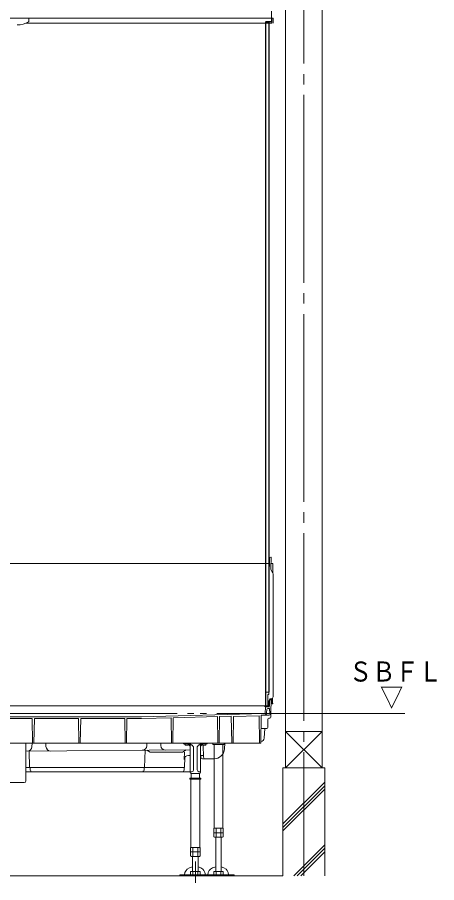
# Model space of a CAD drawing. Units: millimetres on the paper. Extents: x -305 to 305, y -152 to 152.
# Drawn here: x -97 to -56.9, y 14.9 to 97.8 of the extents above; entities that cross this region are included whole.
import ezdxf
from ezdxf.enums import TextEntityAlignment as Align

# ---------------------------------------------------------------- set-up
doc = ezdxf.new("R2010")
doc.units = ezdxf.units.MM
doc.linetypes.add('LONG_CHAIN', pattern=[21, 18, -1, 1, -1])
doc.linetypes.add('LONG_DOUBLE_CHAIN', pattern=[21.8, 18, -1, 0.6, -0.6, 0.6, -1])
doc.layers.add('0-1_VIEW0001', color=7, linetype='Continuous', lineweight=9)
doc.styles.add('ＭＳ ゴシック', font='')
doc.styles.get('ＭＳ ゴシック').set_extended_font_data('MS Gothic')

msp = doc.modelspace()

# ---------------------------------------------------------------- linework, layer by layer
at = {"layer": '0-1_VIEW0001'}
for p, q in [((-71.342, 111.391), (-71.342, 25.891)), ((-67.842, 111.391), (-67.842, 25.891)), ((-72.692, 97.758), (-72.692, 98.425)), ((-72.525, 97.758), (-127.325, 97.758)), ((-127.168, 97.758), (-72.658, 97.758)), ((-72.658, 97.258), (-96.231, 97.258)), ((-95.925, 97.461), (-95.925, 97.758)), ((-73.258, 97.358), (-73.258, 31.891)), ((-73.242, 97.401), (-72.725, 97.401)), ((-73.242, 97.401), (-72.725, 97.401)), ((-73.235, 97.358), (-73.235, 31.891)), ((-73.192, 97.425), (-72.725, 97.425)), ((-73.192, 97.425), (-72.725, 97.425)), ((-73.158, 97.401), (-73.158, 97.341)), ((-73.158, 97.341), (-72.958, 97.341)), ((-72.958, 97.341), (-72.958, 32.925)), ((-72.918, 97.401), (-72.918, 33.158)), ((-72.682, 97.758), (-72.682, 97.468)), ((-72.658, 97.758), (-72.658, 97.468)), ((-72.658, 97.758), (-72.658, 97.258)), ((-72.525, 97.758), (-72.525, 97.258)), ((-72.881, 45.261), (-72.868, 45.993)), ((-72.77, 46.091), (-72.745, 46.091)), ((-72.756, 45.009), (-72.737, 46.091)), ((-72.745, 46.091), (-72.737, 46.091)), ((-126.808, 45.491), (-73.025, 45.491)), ((-72.877, 45.491), (-72.918, 45.491)), ((-72.719, 44.85), (-72.571, 44.563)), ((-72.714, 45.494), (-72.56, 45.491)), ((-72.576, 44.574), (-72.56, 45.491)), ((-72.533, 32.695), (-72.533, 44.41)), ((-73.235, 33.158), (-72.958, 33.158)), ((-72.958, 32.925), (-73.042, 32.925)), ((-73.042, 32.925), (-73.042, 31.848)), ((-72.958, 33.158), (-72.918, 33.158)), ((-72.883, 31.818), (-72.883, 32.426)), ((-72.717, 32.492), (-72.858, 32.493)), ((-72.697, 32.528), (-72.785, 32.526)), ((-72.733, 32.425), (-72.769, 32.425)), ((-72.733, 32.425), (-72.756, 31.158)), ((-72.7, 32.475), (-72.7, 32.159)), ((-72.6, 32.561), (-72.6, 32.206)), ((-126.808, 31.825), (-73.025, 31.825)), ((-73.382, 31.825), (-73.267, 31.758)), ((-73.27, 31.694), (-73.292, 31.181)), ((-72.878, 31.758), (-73.267, 31.758)), ((-73.192, 31.848), (-73.042, 31.848)), ((-73.192, 31.848), (-73.025, 31.848)), ((-72.883, 31.818), (-73.169, 31.823)), ((-72.939, 31.591), (-73.045, 31.591)), ((-73.042, 31.848), (-73.025, 31.848)), ((-72.982, 32.325), (-72.958, 32.325)), ((-72.982, 32.325), (-72.982, 31.891)), ((-72.967, 31.741), (-72.957, 31.741)), ((-72.958, 32.325), (-72.958, 31.891)), ((-72.863, 31.158), (-72.872, 31.526)), ((-72.695, 32.148), (-72.589, 32.041)), ((-72.6, 32.202), (-72.561, 32.057)), ((-82.306, 30.696), (-85.133, 30.614)), ((-82.306, 30.696), (-82.263, 28.258)), ((-82.094, 30.702), (-82.137, 28.258)), ((-77.875, 30.826), (-82.094, 30.702)), ((-77.875, 30.826), (-77.83, 28.258)), ((-77.659, 30.832), (-77.703, 28.258)), ((-76.542, 30.865), (-77.659, 30.832)), ((-76.542, 30.865), (-76.497, 28.258)), ((-76.325, 30.821), (-76.37, 28.258)), ((-73.886, 30.893), (-76.325, 30.821)), ((-73.886, 30.893), (-73.84, 28.258)), ((-73.667, 30.941), (-73.714, 28.258)), ((-73.392, 30.941), (-73.667, 30.941)), ((-73.417, 31.112), (-73.417, 31.085)), ((-73.417, 31.085), (-73.39, 31.086)), ((-72.919, 30.958), (-73.306, 30.958)), ((-73.159, 31.165), (-73.145, 31.496)), ((-72.756, 31.158), (-72.863, 31.158)), ((-72.821, 31.041), (-72.8, 31.158)), ((-72.763, 30.756), (-72.756, 31.158)), ((-95.605, 30.614), (-99.829, 30.614)), ((-95.605, 30.614), (-95.563, 28.258)), ((-95.396, 30.614), (-95.437, 28.258)), ((-91.171, 30.614), (-95.396, 30.614)), ((-91.171, 30.614), (-91.13, 28.258)), ((-90.962, 30.614), (-91.003, 28.258)), ((-86.738, 30.614), (-90.962, 30.614)), ((-86.738, 30.614), (-86.697, 28.258)), ((-86.529, 30.614), (-86.57, 28.258)), ((-85.133, 30.614), (-86.529, 30.614)), ((-73.047, 29.756), (-73.033, 30.56)), ((-72.863, 30.658), (-72.933, 30.658)), ((-73.147, 29.658), (-73.689, 29.658)), ((-73.336, 29.658), (-73.383, 28.745)), ((-67.842, 29.391), (-71.342, 25.891)), ((-71.342, 29.391), (-67.842, 25.891)), ((-67.842, 29.391), (-71.341, 29.391)), ((-73.714, 28.258), (-126.153, 28.258)), ((-96.2, 28.258), (-96.2, 24.65)), ((-95.63, 27.918), (-95.621, 28.258)), ((-94.288, 27.938), (-94.295, 28.258)), ((-84.627, 28.01), (-84.621, 28.258)), ((-83.29, 28.03), (-83.295, 28.258)), ((-81.123, 28.191), (-81.123, 28.258)), ((-78.843, 28.191), (-78.843, 28.258)), ((-77.172, 28.258), (-77.2, 27.706)), ((-96.2, 27.488), (-80.49, 27.619)), ((-95.901, 27.491), (-95.86, 25.925)), ((-84.797, 27.583), (-84.84, 25.925)), ((-80.85, 27.616), (-81.222, 27.401)), ((-81.123, 28.191), (-80.54, 28.191)), ((-81.034, 27.411), (-81.052, 26.702)), ((-80.987, 28.134), (-80.992, 28.191)), ((-80.505, 28.009), (-80.648, 28.153)), ((-80.647, 28.134), (-80.642, 28.191)), ((-80.49, 25.475), (-80.49, 28.141)), ((-80.365, 28.091), (-80.49, 28.091)), ((-80.423, 28.091), (-80.423, 28.141)), ((-80.186, 27.954), (-80.294, 28.062)), ((-80.157, 25.691), (-80.157, 27.883)), ((-79.81, 25.691), (-79.81, 27.883)), ((-79.673, 28.062), (-79.781, 27.954)), ((-79.602, 28.091), (-79.477, 28.091)), ((-79.543, 28.091), (-79.543, 28.141)), ((-79.477, 25.475), (-79.477, 28.141)), ((-79.462, 28.009), (-79.319, 28.153)), ((-79.427, 28.191), (-78.843, 28.191)), ((-79.32, 28.134), (-79.325, 28.191)), ((-79.204, 26.92), (-79.234, 28.069)), ((-78.98, 28.134), (-78.975, 28.191)), ((-80.981, 26.92), (-81.007, 25.925)), ((-80.652, 27.091), (-80.49, 27.091)), ((-79.477, 27.091), (-79.209, 27.091)), ((-79.454, 26.92), (-79.459, 27.091)), ((-78.199, 26.758), (-79.288, 26.758)), ((-81.007, 25.925), (-96.2, 25.925)), ((-95.803, 25.689), (-95.809, 25.925)), ((-84.898, 25.689), (-84.891, 25.925)), ((-81.064, 25.689), (-81.058, 25.925)), ((-67.592, 25.891), (-71.592, 25.891)), ((-71.592, 25.891), (-71.592, 15.558)), ((-67.592, 25.891), (-67.592, 15.558)), ((-80.324, 25.525), (-96.2, 25.525)), ((-80.517, 24.905), (-79.45, 24.905)), ((-80.383, 24.905), (-80.383, 25.358)), ((-80.373, 25.358), (-79.593, 25.358)), ((-79.643, 25.525), (-79.477, 25.525)), ((-79.583, 24.905), (-79.583, 25.358)), ((-79.45, 24.905), (-79.45, 24.805)), ((-103.5, 24.484), (-96.367, 24.484)), ((-80.407, 24.805), (-80.407, 18.271)), ((-79.56, 24.805), (-79.56, 18.271)), ((-71.592, 20.522), (-67.592, 24.522)), ((-71.592, 20.189), (-67.592, 24.189)), ((-71.592, 19.855), (-67.592, 23.855)), ((-80.445, 18.271), (-80.445, 17.45)), ((-79.522, 18.271), (-80.445, 18.271)), ((-80.214, 18.271), (-80.214, 17.405)), ((-79.753, 18.271), (-79.753, 17.405)), ((-79.522, 18.271), (-79.522, 17.45)), ((-70.556, 15.558), (-67.592, 18.522)), ((-79.522, 17.838), (-80.445, 17.838)), ((-80.445, 17.45), (-80.367, 17.405)), ((-79.6, 18.171), (-79.59, 18.171)), ((-79.6, 17.405), (-79.522, 17.45)), ((-70.223, 15.558), (-67.592, 18.189)), ((-69.89, 15.558), (-67.592, 17.856)), ((-79.6, 17.405), (-80.367, 17.405)), ((-80.25, 15.968), (-80.25, 17.405)), ((-79.717, 17.405), (-79.717, 15.968)), ((-80.445, 15.635), (-80.445, 15.968)), ((-80.445, 15.968), (-79.522, 15.968)), ((-80.214, 15.635), (-80.214, 15.968)), ((-79.753, 15.635), (-79.753, 15.968)), ((-79.522, 15.635), (-79.522, 15.968)), ((-71.592, 15.558), (-128.258, 15.558))]:
    msp.add_line(p, q, dxfattribs=at)
at = {"layer": '0-1_VIEW0001', "linetype": 'LONG_CHAIN'}
for p, q in [((-69.592, 111.391), (-69.592, 15.558)), ((-79.983, 16.93), (-79.983, 14.891))]:
    msp.add_line(p, q, dxfattribs=at)
at = {"layer": '0-1_VIEW0001', "linetype": 'LONG_DOUBLE_CHAIN'}
msp.add_line((-59.925, 31.091), (-139.925, 31.091), dxfattribs=at)
at = {"layer": '0-1_VIEW0001', "color": 2, "linetype": 'LONG_DOUBLE_CHAIN'}
for p, q in [((-78.3, 28.258), (-78.3, 28.138)), ((-78.15, 28.238), (-78.14, 28.238)), ((-77.383, 28.238), (-77.373, 28.238)), ((-77.233, 28.258), (-77.233, 28.138)), ((-78.3, 28.138), (-77.233, 28.138)), ((-78.19, 28.138), (-78.19, 20.105)), ((-77.343, 28.138), (-77.343, 20.105)), ((-78.229, 20.105), (-78.229, 19.283)), ((-77.305, 20.105), (-78.229, 20.105)), ((-77.998, 20.105), (-77.998, 19.238)), ((-77.536, 20.105), (-77.536, 19.238)), ((-77.305, 20.105), (-77.305, 19.283)), ((-77.305, 19.671), (-78.229, 19.671)), ((-78.229, 19.283), (-78.15, 19.238)), ((-77.367, 19.671), (-78.167, 19.671)), ((-77.383, 19.238), (-78.15, 19.238)), ((-78.033, 15.968), (-78.033, 19.238)), ((-77.5, 19.238), (-77.5, 15.968)), ((-77.383, 19.238), (-77.305, 19.283)), ((-78.229, 15.968), (-77.305, 15.968)), ((-78.229, 15.635), (-78.229, 15.968)), ((-77.998, 15.635), (-77.998, 15.968)), ((-77.536, 15.635), (-77.536, 15.968)), ((-77.305, 15.635), (-77.305, 15.968)), ((-78.429, 15.635), (-76.267, 15.635)), ((-78.429, 15.558), (-76.267, 15.558)), ((-76.267, 15.635), (-76.267, 15.558))]:
    msp.add_line(p, q, dxfattribs=at)
at = {"layer": '0-1_VIEW0001'}
for points in [[(-73.158, 97.401), (-73.158, 97.341), (-72.958, 97.341)], [(-73.418, 31.116), (-85.135, 30.774), (-114.732, 30.774)], [(-84.629, 27.585), (-84.311, 27.401), (-81.222, 27.401)], [(-80.517, 24.905), (-80.517, 24.805), (-79.45, 24.805)], [(-81.015, 15.635), (-81.015, 15.648), (-80.981, 15.856), (-80.871, 16.063), (-80.754, 16.187), (-80.556, 16.321), (-80.25, 16.425)], [(-79.717, 16.411), (-79.473, 16.32), (-79.264, 16.175), (-79.156, 16.056), (-79.059, 15.882), (-79.015, 15.648), (-79.016, 15.635)], [(-81.483, 15.635), (-78.483, 15.635), (-78.483, 15.558)], [(-81.483, 15.635), (-81.483, 15.558), (-78.483, 15.558)]]:
    msp.add_lwpolyline(points, dxfattribs=at)
at = {"layer": '0-1_VIEW0001', "color": 2, "linetype": 'LONG_DOUBLE_CHAIN'}
for points in [[(-78.799, 15.635), (-78.799, 15.648), (-78.764, 15.856), (-78.654, 16.063), (-78.538, 16.187), (-78.34, 16.321), (-78.033, 16.425)], [(-77.5, 16.411), (-77.257, 16.32), (-77.047, 16.175), (-76.939, 16.056), (-76.842, 15.882), (-76.799, 15.648), (-76.799, 15.635)]]:
    msp.add_lwpolyline(points, dxfattribs=at)
at = {"layer": '0-1_VIEW0001'}
for centre, radius, start, end in [((-97.031, 99.091), 2, 270.00004, 302.50332), ((-95.992, 97.461), 0.0667, 302.50327, 359.99985), ((-73.192, 97.358), 0.0667, 90, 180), ((-73.192, 97.358), 0.0667, 90, 180), ((-73.192, 97.358), 0.0433, 90, 180), ((-73.192, 97.358), 0.0433, 90, 180), ((-72.725, 97.468), 0.0433, 270, 0.00001), ((-72.725, 97.468), 0.0667, 270, 0.00001), ((-72.725, 97.468), 0.0433, 270, 0.00001), ((-72.725, 97.468), 0.0667, 270, 0.00001), ((-72.768, 45.991), 0.1, 91, 179), ((-72.981, 45.263), 0.1, 308.8489, 359), ((-72.422, 45.003), 0.333, 179, 207.30392), ((-72.713, 45.527), 0.0333, 179, 269), ((-72.867, 44.41), 0.333, 0, 27.30392), ((-72.783, 32.426), 0.1, 91, 180), ((-72.769, 32.325), 0.1, 89.99999, 179), ((-72.717, 32.475), 0.0167, 360, 89.5), ((-72.7, 32.695), 0.167, 271, 0), ((-73.203, 31.691), 0.0667, 89.99999, 177.5), ((-73.192, 31.891), 0.0667, 179.99999, 270), ((-73.192, 31.891), 0.0433, 180.00001, 269.99999), ((-73.192, 31.891), 0.0433, 179.99999, 270), ((-73.167, 31.923), 0.1, 259.3267, 269), ((-73.045, 31.491), 0.1, 90, 177.50001), ((-73.025, 31.891), 0.0433, 270, 0.00001), ((-73.025, 31.891), 0.0667, 270, 0.00001), ((-72.939, 31.525), 0.0667, 1.5, 90), ((-72.683, 32.159), 0.0167, 180, 225), ((-72.583, 32.206), 0.0167, 180, 195), ((-72.577, 32.053), 0.0167, 225.00001, 15.00001), ((-73.392, 31.175), 0.233, 270, 357.5), ((-73.392, 31.186), 0.1, 271.14576, 357.5), ((-72.919, 31.058), 0.1, 270, 350), ((-72.863, 30.758), 0.1, 270, 359), ((-72.933, 30.558), 0.1, 90, 179), ((-73.147, 29.758), 0.1, 270, 359), ((-80.54, 28.141), 0.117, 0, 90), ((-79.427, 28.141), 0.117, 90, 180), ((-73.716, 28.758), 0.333, 270, 357), ((-96.07, 27.929), 0.44, 270.47745, 358.49066), ((-93.848, 27.948), 0.44, 181.25965, 270.47745), ((-85.067, 28.021), 0.44, 270.47745, 358.49067), ((-82.85, 28.04), 0.44, 181.25965, 270.47745), ((-80.924, 28.139), 0.0633, 184.99984, 254.63696), ((-80.817, 28.528), 0.467, 254.63741, 285.3625), ((-80.71, 28.139), 0.0633, 285.3625, 355.00027), ((-80.54, 28.141), 0.05, 0, 90), ((-80.54, 27.974), 0.05, 0, 45), ((-80.365, 27.991), 0.1, 45, 90), ((-80.257, 27.883), 0.1, 0, 45), ((-79.71, 27.883), 0.1, 135, 180), ((-79.602, 27.991), 0.1, 90, 135), ((-79.427, 28.141), 0.05, 90, 180), ((-79.427, 27.974), 0.05, 135, 180), ((-79.257, 28.139), 0.0633, 184.99984, 254.63696), ((-79.15, 28.528), 0.467, 254.63741, 285.3625), ((-79.043, 28.139), 0.0633, 285.3625, 355.00027), ((-78.199, 27.758), 1, 270, 357), ((-80.652, 26.691), 0.4, 90, 178.5), ((-79.288, 26.925), 0.167, 181.5, 270), ((-79.038, 26.925), 0.167, 181.5, 270), ((-95.703, 25.691), 0.1, 181.5, 270), ((-84.998, 25.691), 0.1, 270, 358.5), ((-81.164, 25.691), 0.1, 270, 358.5), ((-80.373, 25.475), 0.117, 180, 270), ((-80.323, 25.691), 0.167, 270, 0), ((-79.643, 25.691), 0.167, 180, 270), ((-79.593, 25.475), 0.117, 270, 0), ((-96.367, 24.65), 0.167, 270, 0)]:
    msp.add_arc(centre, radius, start, end, dxfattribs=at)

# ---------------------------------------------------------------- texts
at = {"layer": '0-1_VIEW0001', "style": 'ＭＳ ゴシック', "width": 0.85}
for s, p in [('ＳＢＦＬ', (-65.279, 33.591)), ('▽', (-62.301, 31.147))]:
    msp.add_text(s, height=1.921, dxfattribs=at).set_placement(p, align=Align.BOTTOM_LEFT)

doc.saveas('drawing.dxf')
